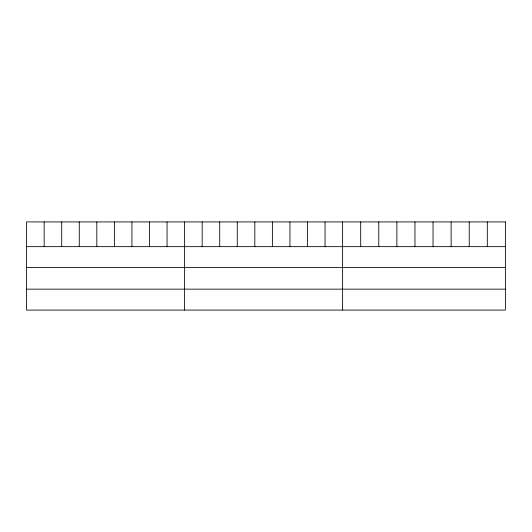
<?xml version="1.0" encoding="UTF-8"?>
<svg xmlns="http://www.w3.org/2000/svg" width="532" height="532" viewBox="0 0 532 532"><rect width="100%" height="100%" fill="white"/><g stroke="black" fill="none" stroke-linecap="round" stroke-linejoin="round"><path stroke-width="0.8" d="M26.6 246.655L505.4 246.655M26.6 267.583L505.4 267.583M26.6 289.149L505.4 289.149M487.312 221.917L487.312 246.655M469.224 221.917L469.224 246.655M451.136 221.917L451.136 246.655M433.048 221.917L433.048 246.655M414.96 221.917L414.96 246.655M396.872 221.917L396.872 246.655M378.784 221.917L378.784 246.655M360.696 221.917L360.696 246.655M342.608 221.917L342.608 310.083M325.052 221.917L325.052 246.655M307.496 221.917L307.496 246.655M289.94 221.917L289.94 246.655M272.384 221.917L272.384 246.655M254.828 221.917L254.828 246.655M237.272 221.917L237.272 246.655M219.716 221.917L219.716 246.655M202.16 221.917L202.16 246.655M184.604 221.917L184.604 310.083M167.048 221.917L167.048 246.655M149.492 221.917L149.492 246.655M131.936 221.917L131.936 246.655M114.38 221.917L114.38 246.655M96.824 221.917L96.824 246.655M79.268 221.917L79.268 246.655M61.712 221.917L61.712 246.655M44.156 221.917L44.156 246.655M505.4 221.917L26.6 221.917L26.6 310.083L505.4 310.083L505.4 221.917"/></g></svg>
